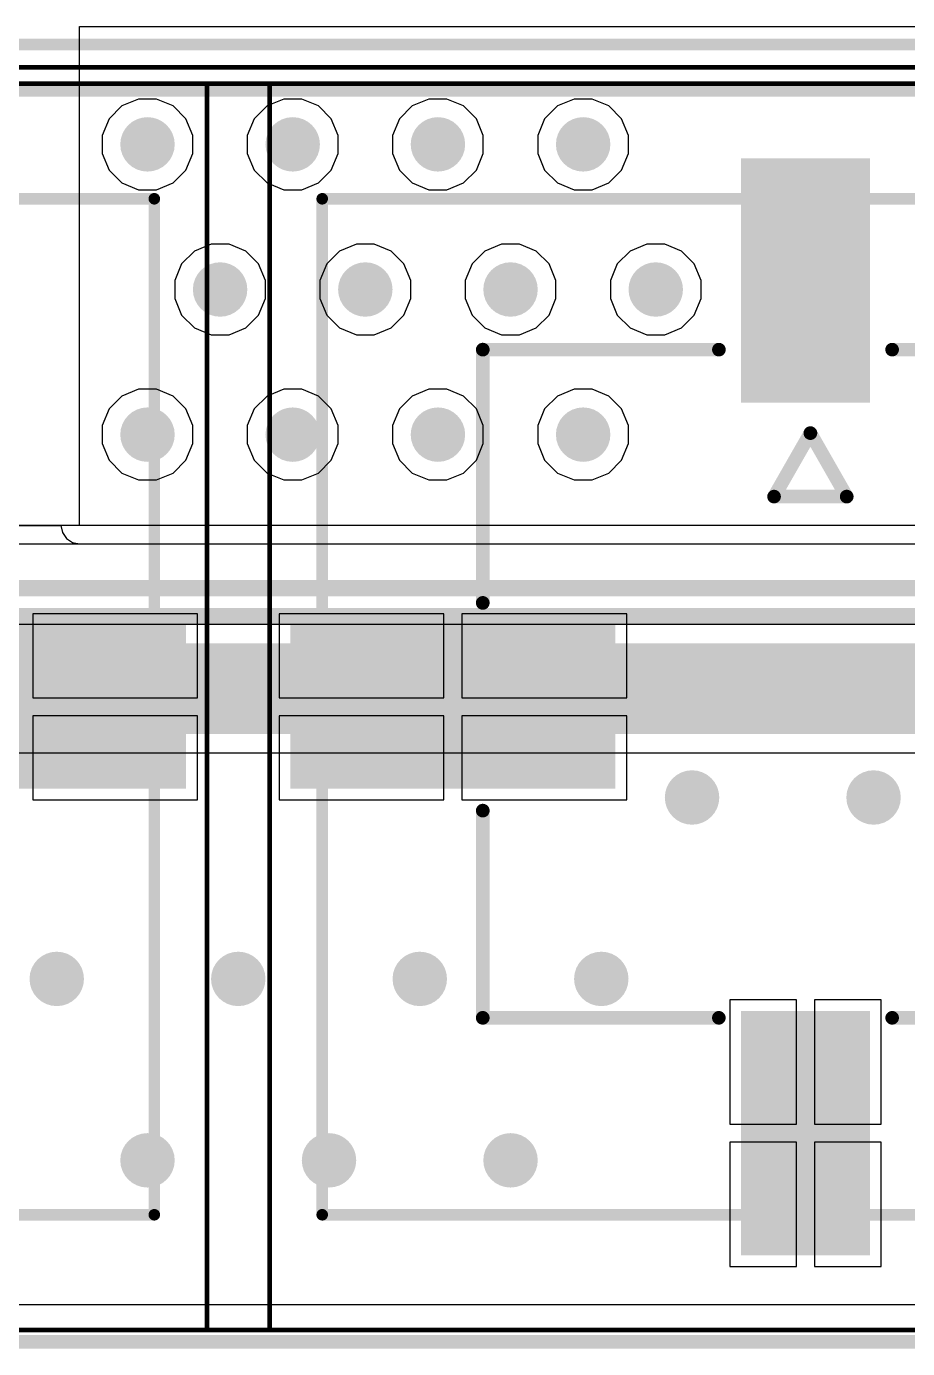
# Model space of a CAD drawing. Header units: inches. Extents: x 0 to 110, y 0 to 95.
# Drawn here: x 39.42 to 49.12, y -0.08 to 14.5 of the extents above; entities that cross this region are included whole.
import ezdxf

# ---------------------------------------------------------------- set-up
doc = ezdxf.new("R2010")
doc.units = ezdxf.units.IN
for name, color, linetype in [('Board Shape', 56, 'Continuous'), ('Bottom Layer', 5, 'Continuous'), ('Int1', 16, 'Continuous'), ('Int2', 76, 'Continuous'), ('Mechanical 13', 56, 'Continuous'), ('Top Courtyard', 56, 'Continuous'), ('Top Layer', 1, 'Continuous'), ('Top Overlay', 2, 'Continuous'), ('Top Paste', 8, 'Continuous'), ('Top Solder', 216, 'Continuous'), ('Via Holes', 16, 'Continuous')]:
    doc.layers.add(name, color=color, linetype=linetype)

# ---------------------------------------------------------------- blocks, each defined once
blk = doc.blocks.new('M_____430450218_715')
at = {"layer": 'Top Layer'}
for points in [[(-0.635, 5.97), (0.635, 5.97), (0.635, 3.43), (-0.635, 3.43)], [(-5.6, 0.825), (-2.17, 0.825), (-2.17, -0.825), (-5.6, -0.825)], [(2.17, 0.825), (5.6, 0.825), (5.6, -0.825), (2.17, -0.825)], [(-0.635, -3.43), (0.635, -3.43), (0.635, -5.97), (-0.635, -5.97)]]:
    blk.add_hatch(color=1, dxfattribs=at).paths.add_polyline_path(points)
at = {"layer": 'Top Paste'}
for points in [[(-0.635, 5.97), (0.635, 5.97), (0.635, 3.43), (-0.635, 3.43)], [(-5.6, 0.825), (-2.17, 0.825), (-2.17, -0.825), (-5.6, -0.825)], [(2.17, 0.825), (5.6, 0.825), (5.6, -0.825), (2.17, -0.825)], [(-0.635, -3.43), (0.635, -3.43), (0.635, -5.97), (-0.635, -5.97)]]:
    blk.add_hatch(color=8, dxfattribs=at).paths.add_polyline_path(points)
at = {"layer": 'Top Solder'}
for points in [[(-0.711, 6.046), (0.711, 6.046), (0.711, 3.354), (-0.711, 3.354)], [(-5.676, 0.901), (-2.094, 0.901), (-2.094, -0.901), (-5.676, -0.901)], [(2.094, 0.901), (5.676, 0.901), (5.676, -0.901), (2.094, -0.901)], [(-0.711, -3.354), (0.711, -3.354), (0.711, -6.046), (-0.711, -6.046)]]:
    blk.add_hatch(color=216, dxfattribs=at).paths.add_polyline_path(points)
at = {"layer": 'Mechanical 13'}
for points in [[(5.325, 5.6, 0.127, 0.127, 0), (-5.325, 5.6, 0.127, 0.127, 0)], [(-5.325, 5.6, 0.127, 0.127, 0), (-5.325, -5.6, 0.127, 0.127, 0)], [(5.325, 5.6, 0.127, 0.127, 0), (5.325, -5.6, 0.127, 0.127, 0)], [(0.346, -2.317, 0.127, 0.127, 0), (-0.454, -2.317, 0.127, 0.127, 0)], [(-0.054, -3.017, 0.127, 0.127, 0), (-0.454, -2.317, 0.127, 0.127, 0)], [(0.346, -2.317, 0.127, 0.127, 0), (-0.054, -3.017, 0.127, 0.127, 0)], [(5.325, -5.6, 0.127, 0.127, 0), (-5.325, -5.6, 0.127, 0.127, 0)]]:
    blk.add_lwpolyline(points, format="xyseb", dxfattribs=at)
for points in [[(-5.357, 5.6, 0.0635, 0.0635, 1), (-5.293, 5.6, 0.0635, 0.0635, 1)], [(-5.357, 5.6, 0.0635, 0.0635, 1), (-5.293, 5.6, 0.0635, 0.0635, 1)], [(5.293, 5.6, 0.0635, 0.0635, 1), (5.357, 5.6, 0.0635, 0.0635, 1)], [(5.293, 5.6, 0.0635, 0.0635, 1), (5.357, 5.6, 0.0635, 0.0635, 1)], [(-0.486, -2.317, 0.0635, 0.0635, 1), (-0.422, -2.317, 0.0635, 0.0635, 1)], [(-0.486, -2.317, 0.0635, 0.0635, 1), (-0.422, -2.317, 0.0635, 0.0635, 1)], [(0.314, -2.317, 0.0635, 0.0635, 1), (0.378, -2.317, 0.0635, 0.0635, 1)], [(0.314, -2.317, 0.0635, 0.0635, 1), (0.378, -2.317, 0.0635, 0.0635, 1)], [(-0.086, -3.017, 0.0635, 0.0635, 1), (-0.022, -3.017, 0.0635, 0.0635, 1)], [(-0.086, -3.017, 0.0635, 0.0635, 1), (-0.022, -3.017, 0.0635, 0.0635, 1)], [(-5.357, -5.6, 0.0635, 0.0635, 1), (-5.293, -5.6, 0.0635, 0.0635, 1)], [(-5.357, -5.6, 0.0635, 0.0635, 1), (-5.293, -5.6, 0.0635, 0.0635, 1)], [(5.293, -5.6, 0.0635, 0.0635, 1), (5.357, -5.6, 0.0635, 0.0635, 1)], [(5.293, -5.6, 0.0635, 0.0635, 1), (5.357, -5.6, 0.0635, 0.0635, 1)]]:
    blk.add_lwpolyline(points, format="xyseb", close=True, dxfattribs=at)
at = {"layer": 'Top Courtyard'}
for points in [[(-6.595, 6.87, 0.05, 0.05, 0), (-6.595, -6.87, 0.05, 0.05, 0)], [(6.595, 6.87, 0.05, 0.05, 0), (-6.595, 6.87, 0.05, 0.05, 0)], [(6.595, 6.87, 0.05, 0.05, 0), (6.595, -6.87, 0.05, 0.05, 0)], [(6.595, -6.87, 0.05, 0.05, 0), (-6.595, -6.87, 0.05, 0.05, 0)]]:
    blk.add_lwpolyline(points, format="xyseb", dxfattribs=at)
for points in [[(-6.608, 6.87, 0.025, 0.025, 1), (-6.583, 6.87, 0.025, 0.025, 1)], [(-6.608, 6.87, 0.025, 0.025, 1), (-6.583, 6.87, 0.025, 0.025, 1)], [(6.583, 6.87, 0.025, 0.025, 1), (6.608, 6.87, 0.025, 0.025, 1)], [(6.583, 6.87, 0.025, 0.025, 1), (6.608, 6.87, 0.025, 0.025, 1)], [(-6.608, -6.87, 0.025, 0.025, 1), (-6.583, -6.87, 0.025, 0.025, 1)], [(-6.608, -6.87, 0.025, 0.025, 1), (-6.583, -6.87, 0.025, 0.025, 1)], [(6.583, -6.87, 0.025, 0.025, 1), (6.608, -6.87, 0.025, 0.025, 1)], [(6.583, -6.87, 0.025, 0.025, 1), (6.608, -6.87, 0.025, 0.025, 1)]]:
    blk.add_lwpolyline(points, format="xyseb", close=True, dxfattribs=at)
at = {"layer": 'Top Overlay'}
for points in [[(-3.556, 3.429, 0.15, 0.15, 0), (-3.556, 1.145, 0.15, 0.15, 0)], [(-0.955, 3.429, 0.15, 0.15, 0), (-3.556, 3.429, 0.15, 0.15, 0)], [(3.556, 3.429, 0.15, 0.15, 0), (0.955, 3.429, 0.15, 0.15, 0)], [(3.556, 3.429, 0.15, 0.15, 0), (3.556, 1.145, 0.15, 0.15, 0)], [(-3.556, -1.145, 0.15, 0.15, 0), (-3.556, -3.937, 0.15, 0.15, 0)], [(3.556, -1.145, 0.15, 0.15, 0), (3.556, -3.937, 0.15, 0.15, 0)], [(-0.054, -3.017, 0.15, 0.15, 0), (-0.454, -2.317, 0.15, 0.15, 0)], [(0.346, -2.317, 0.15, 0.15, 0), (-0.454, -2.317, 0.15, 0.15, 0)], [(0.346, -2.317, 0.15, 0.15, 0), (-0.054, -3.017, 0.15, 0.15, 0)], [(-0.955, -3.937, 0.15, 0.15, 0), (-3.556, -3.937, 0.15, 0.15, 0)], [(3.556, -3.937, 0.15, 0.15, 0), (0.955, -3.937, 0.15, 0.15, 0)]]:
    blk.add_lwpolyline(points, format="xyseb", dxfattribs=at)
for points in [[(-3.594, 3.429, 0.075, 0.075, 1), (-3.518, 3.429, 0.075, 0.075, 1)], [(-3.594, 3.429, 0.075, 0.075, 1), (-3.518, 3.429, 0.075, 0.075, 1)], [(-0.992, 3.429, 0.075, 0.075, 1), (-0.917, 3.429, 0.075, 0.075, 1)], [(0.917, 3.429, 0.075, 0.075, 1), (0.992, 3.429, 0.075, 0.075, 1)], [(3.518, 3.429, 0.075, 0.075, 1), (3.594, 3.429, 0.075, 0.075, 1)], [(3.518, 3.429, 0.075, 0.075, 1), (3.594, 3.429, 0.075, 0.075, 1)], [(-3.594, 1.145, 0.075, 0.075, 1), (-3.518, 1.145, 0.075, 0.075, 1)], [(3.518, 1.145, 0.075, 0.075, 1), (3.594, 1.145, 0.075, 0.075, 1)], [(-3.594, -1.145, 0.075, 0.075, 1), (-3.518, -1.145, 0.075, 0.075, 1)], [(3.518, -1.145, 0.075, 0.075, 1), (3.594, -1.145, 0.075, 0.075, 1)], [(-0.492, -2.317, 0.075, 0.075, 1), (-0.416, -2.317, 0.075, 0.075, 1)], [(-0.492, -2.317, 0.075, 0.075, 1), (-0.416, -2.317, 0.075, 0.075, 1)], [(0.309, -2.317, 0.075, 0.075, 1), (0.384, -2.317, 0.075, 0.075, 1)], [(0.309, -2.317, 0.075, 0.075, 1), (0.384, -2.317, 0.075, 0.075, 1)], [(-0.092, -3.017, 0.075, 0.075, 1), (-0.016, -3.017, 0.075, 0.075, 1)], [(-0.092, -3.017, 0.075, 0.075, 1), (-0.016, -3.017, 0.075, 0.075, 1)], [(-3.594, -3.937, 0.075, 0.075, 1), (-3.518, -3.937, 0.075, 0.075, 1)], [(-3.594, -3.937, 0.075, 0.075, 1), (-3.518, -3.937, 0.075, 0.075, 1)], [(-0.992, -3.937, 0.075, 0.075, 1), (-0.917, -3.937, 0.075, 0.075, 1)], [(0.917, -3.937, 0.075, 0.075, 1), (0.992, -3.937, 0.075, 0.075, 1)], [(3.518, -3.937, 0.075, 0.075, 1), (3.594, -3.937, 0.075, 0.075, 1)], [(3.518, -3.937, 0.075, 0.075, 1), (3.594, -3.937, 0.075, 0.075, 1)]]:
    blk.add_lwpolyline(points, format="xyseb", close=True, dxfattribs=at)
blk = doc.blocks.new('RPI_721')
at = {"layer": 'Mechanical 13'}
blk.add_lwpolyline([(39.5, 28, 0.127, 0.127, 0), (-39.5, 28, 0.127, 0.127, 0)], format="xyseb", dxfattribs=at)
at = {"layer": 'Top Courtyard'}
blk.add_lwpolyline([(45.25, 28.25, 0.05, 0.05, 0), (-42.75, 28.25, 0.05, 0.05, 0)], format="xyseb", dxfattribs=at)
at = {"layer": 'Top Overlay'}
blk.add_lwpolyline([(39.5, 28, 0.127, 0.127, 0), (-39.5, 28, 0.127, 0.127, 0)], format="xyseb", dxfattribs=at)
blk = doc.blocks.new('M_____430450218_812')
at = {"layer": 'Top Layer'}
for points in [[(-0.635, 5.97), (0.635, 5.97), (0.635, 3.43), (-0.635, 3.43)], [(-5.6, 0.825), (-2.17, 0.825), (-2.17, -0.825), (-5.6, -0.825)], [(2.17, 0.825), (5.6, 0.825), (5.6, -0.825), (2.17, -0.825)], [(-0.635, -3.43), (0.635, -3.43), (0.635, -5.97), (-0.635, -5.97)]]:
    blk.add_hatch(color=1, dxfattribs=at).paths.add_polyline_path(points)
at = {"layer": 'Top Paste'}
for points in [[(-0.635, 5.97), (0.635, 5.97), (0.635, 3.43), (-0.635, 3.43)], [(-5.6, 0.825), (-2.17, 0.825), (-2.17, -0.825), (-5.6, -0.825)], [(2.17, 0.825), (5.6, 0.825), (5.6, -0.825), (2.17, -0.825)], [(-0.635, -3.43), (0.635, -3.43), (0.635, -5.97), (-0.635, -5.97)]]:
    blk.add_hatch(color=8, dxfattribs=at).paths.add_polyline_path(points)
at = {"layer": 'Top Solder'}
for points in [[(-0.711, 6.046), (0.711, 6.046), (0.711, 3.354), (-0.711, 3.354)], [(-5.676, 0.901), (-2.094, 0.901), (-2.094, -0.901), (-5.676, -0.901)], [(2.094, 0.901), (5.676, 0.901), (5.676, -0.901), (2.094, -0.901)], [(-0.711, -3.354), (0.711, -3.354), (0.711, -6.046), (-0.711, -6.046)]]:
    blk.add_hatch(color=216, dxfattribs=at).paths.add_polyline_path(points)
at = {"layer": 'Mechanical 13'}
for points in [[(5.325, 5.6, 0.127, 0.127, 0), (-5.325, 5.6, 0.127, 0.127, 0)], [(-5.325, 5.6, 0.127, 0.127, 0), (-5.325, -5.6, 0.127, 0.127, 0)], [(5.325, 5.6, 0.127, 0.127, 0), (5.325, -5.6, 0.127, 0.127, 0)], [(0.346, -2.317, 0.127, 0.127, 0), (-0.454, -2.317, 0.127, 0.127, 0)], [(-0.054, -3.017, 0.127, 0.127, 0), (-0.454, -2.317, 0.127, 0.127, 0)], [(0.346, -2.317, 0.127, 0.127, 0), (-0.054, -3.017, 0.127, 0.127, 0)], [(5.325, -5.6, 0.127, 0.127, 0), (-5.325, -5.6, 0.127, 0.127, 0)]]:
    blk.add_lwpolyline(points, format="xyseb", dxfattribs=at)
for points in [[(-5.357, 5.6, 0.0635, 0.0635, 1), (-5.293, 5.6, 0.0635, 0.0635, 1)], [(-5.357, 5.6, 0.0635, 0.0635, 1), (-5.293, 5.6, 0.0635, 0.0635, 1)], [(5.293, 5.6, 0.0635, 0.0635, 1), (5.357, 5.6, 0.0635, 0.0635, 1)], [(5.293, 5.6, 0.0635, 0.0635, 1), (5.357, 5.6, 0.0635, 0.0635, 1)], [(-0.486, -2.317, 0.0635, 0.0635, 1), (-0.422, -2.317, 0.0635, 0.0635, 1)], [(-0.486, -2.317, 0.0635, 0.0635, 1), (-0.422, -2.317, 0.0635, 0.0635, 1)], [(0.314, -2.317, 0.0635, 0.0635, 1), (0.378, -2.317, 0.0635, 0.0635, 1)], [(0.314, -2.317, 0.0635, 0.0635, 1), (0.378, -2.317, 0.0635, 0.0635, 1)], [(-0.086, -3.017, 0.0635, 0.0635, 1), (-0.022, -3.017, 0.0635, 0.0635, 1)], [(-0.086, -3.017, 0.0635, 0.0635, 1), (-0.022, -3.017, 0.0635, 0.0635, 1)], [(-5.357, -5.6, 0.0635, 0.0635, 1), (-5.293, -5.6, 0.0635, 0.0635, 1)], [(-5.357, -5.6, 0.0635, 0.0635, 1), (-5.293, -5.6, 0.0635, 0.0635, 1)], [(5.293, -5.6, 0.0635, 0.0635, 1), (5.357, -5.6, 0.0635, 0.0635, 1)], [(5.293, -5.6, 0.0635, 0.0635, 1), (5.357, -5.6, 0.0635, 0.0635, 1)]]:
    blk.add_lwpolyline(points, format="xyseb", close=True, dxfattribs=at)
at = {"layer": 'Top Courtyard'}
for points in [[(-6.595, 6.87, 0.05, 0.05, 0), (-6.595, -6.87, 0.05, 0.05, 0)], [(6.595, 6.87, 0.05, 0.05, 0), (-6.595, 6.87, 0.05, 0.05, 0)], [(6.595, 6.87, 0.05, 0.05, 0), (6.595, -6.87, 0.05, 0.05, 0)], [(6.595, -6.87, 0.05, 0.05, 0), (-6.595, -6.87, 0.05, 0.05, 0)]]:
    blk.add_lwpolyline(points, format="xyseb", dxfattribs=at)
for points in [[(-6.608, 6.87, 0.025, 0.025, 1), (-6.583, 6.87, 0.025, 0.025, 1)], [(-6.608, 6.87, 0.025, 0.025, 1), (-6.583, 6.87, 0.025, 0.025, 1)], [(6.583, 6.87, 0.025, 0.025, 1), (6.608, 6.87, 0.025, 0.025, 1)], [(6.583, 6.87, 0.025, 0.025, 1), (6.608, 6.87, 0.025, 0.025, 1)], [(-6.608, -6.87, 0.025, 0.025, 1), (-6.583, -6.87, 0.025, 0.025, 1)], [(-6.608, -6.87, 0.025, 0.025, 1), (-6.583, -6.87, 0.025, 0.025, 1)], [(6.583, -6.87, 0.025, 0.025, 1), (6.608, -6.87, 0.025, 0.025, 1)], [(6.583, -6.87, 0.025, 0.025, 1), (6.608, -6.87, 0.025, 0.025, 1)]]:
    blk.add_lwpolyline(points, format="xyseb", close=True, dxfattribs=at)
at = {"layer": 'Top Overlay'}
for points in [[(-3.556, 3.429, 0.15, 0.15, 0), (-3.556, 1.145, 0.15, 0.15, 0)], [(-0.955, 3.429, 0.15, 0.15, 0), (-3.556, 3.429, 0.15, 0.15, 0)], [(3.556, 3.429, 0.15, 0.15, 0), (0.955, 3.429, 0.15, 0.15, 0)], [(3.556, 3.429, 0.15, 0.15, 0), (3.556, 1.145, 0.15, 0.15, 0)], [(-3.556, -1.145, 0.15, 0.15, 0), (-3.556, -3.937, 0.15, 0.15, 0)], [(3.556, -1.145, 0.15, 0.15, 0), (3.556, -3.937, 0.15, 0.15, 0)], [(-0.054, -3.017, 0.15, 0.15, 0), (-0.454, -2.317, 0.15, 0.15, 0)], [(0.346, -2.317, 0.15, 0.15, 0), (-0.454, -2.317, 0.15, 0.15, 0)], [(0.346, -2.317, 0.15, 0.15, 0), (-0.054, -3.017, 0.15, 0.15, 0)], [(-0.955, -3.937, 0.15, 0.15, 0), (-3.556, -3.937, 0.15, 0.15, 0)], [(3.556, -3.937, 0.15, 0.15, 0), (0.955, -3.937, 0.15, 0.15, 0)]]:
    blk.add_lwpolyline(points, format="xyseb", dxfattribs=at)
for points in [[(-3.594, 3.429, 0.075, 0.075, 1), (-3.518, 3.429, 0.075, 0.075, 1)], [(-3.594, 3.429, 0.075, 0.075, 1), (-3.518, 3.429, 0.075, 0.075, 1)], [(-0.992, 3.429, 0.075, 0.075, 1), (-0.917, 3.429, 0.075, 0.075, 1)], [(0.917, 3.429, 0.075, 0.075, 1), (0.992, 3.429, 0.075, 0.075, 1)], [(3.518, 3.429, 0.075, 0.075, 1), (3.594, 3.429, 0.075, 0.075, 1)], [(3.518, 3.429, 0.075, 0.075, 1), (3.594, 3.429, 0.075, 0.075, 1)], [(-3.594, 1.145, 0.075, 0.075, 1), (-3.518, 1.145, 0.075, 0.075, 1)], [(3.518, 1.145, 0.075, 0.075, 1), (3.594, 1.145, 0.075, 0.075, 1)], [(-3.594, -1.145, 0.075, 0.075, 1), (-3.518, -1.145, 0.075, 0.075, 1)], [(3.518, -1.145, 0.075, 0.075, 1), (3.594, -1.145, 0.075, 0.075, 1)], [(-0.492, -2.317, 0.075, 0.075, 1), (-0.416, -2.317, 0.075, 0.075, 1)], [(-0.492, -2.317, 0.075, 0.075, 1), (-0.416, -2.317, 0.075, 0.075, 1)], [(0.309, -2.317, 0.075, 0.075, 1), (0.384, -2.317, 0.075, 0.075, 1)], [(0.309, -2.317, 0.075, 0.075, 1), (0.384, -2.317, 0.075, 0.075, 1)], [(-0.092, -3.017, 0.075, 0.075, 1), (-0.016, -3.017, 0.075, 0.075, 1)], [(-0.092, -3.017, 0.075, 0.075, 1), (-0.016, -3.017, 0.075, 0.075, 1)], [(-3.594, -3.937, 0.075, 0.075, 1), (-3.518, -3.937, 0.075, 0.075, 1)], [(-3.594, -3.937, 0.075, 0.075, 1), (-3.518, -3.937, 0.075, 0.075, 1)], [(-0.992, -3.937, 0.075, 0.075, 1), (-0.917, -3.937, 0.075, 0.075, 1)], [(0.917, -3.937, 0.075, 0.075, 1), (0.992, -3.937, 0.075, 0.075, 1)], [(3.518, -3.937, 0.075, 0.075, 1), (3.594, -3.937, 0.075, 0.075, 1)], [(3.518, -3.937, 0.075, 0.075, 1), (3.594, -3.937, 0.075, 0.075, 1)]]:
    blk.add_lwpolyline(points, format="xyseb", close=True, dxfattribs=at)

msp = doc.modelspace()

# ---------------------------------------------------------------- hatches: boundary and pattern name
at = {"layer": 'Bottom Layer'}
h = msp.add_hatch(color=5, dxfattribs=at)
edge = h.paths.add_edge_path()
edge.add_arc((40.75, 13.2), 0.3, 0, 360)
h = msp.add_hatch(color=5, dxfattribs=at)
edge = h.paths.add_edge_path()
edge.add_arc((42.35, 13.2), 0.3, 0, 360)
h = msp.add_hatch(color=5, dxfattribs=at)
edge = h.paths.add_edge_path()
edge.add_arc((43.95, 13.2), 0.3, 0, 360)
h = msp.add_hatch(color=5, dxfattribs=at)
edge = h.paths.add_edge_path()
edge.add_arc((45.55, 13.2), 0.3, 0, 360)
h = msp.add_hatch(color=5, dxfattribs=at)
edge = h.paths.add_edge_path()
edge.add_arc((41.55, 11.6), 0.3, 0, 360)
h = msp.add_hatch(color=5, dxfattribs=at)
edge = h.paths.add_edge_path()
edge.add_arc((43.15, 11.6), 0.3, 0, 360)
h = msp.add_hatch(color=5, dxfattribs=at)
edge = h.paths.add_edge_path()
edge.add_arc((44.75, 11.6), 0.3, 0, 360)
h = msp.add_hatch(color=5, dxfattribs=at)
edge = h.paths.add_edge_path()
edge.add_arc((46.35, 11.6), 0.3, 0, 360)
h = msp.add_hatch(color=5, dxfattribs=at)
edge = h.paths.add_edge_path()
edge.add_arc((40.75, 10), 0.3, 0, 360)
h = msp.add_hatch(color=5, dxfattribs=at)
edge = h.paths.add_edge_path()
edge.add_arc((42.35, 10), 0.3, 0, 360)
h = msp.add_hatch(color=5, dxfattribs=at)
edge = h.paths.add_edge_path()
edge.add_arc((43.95, 10), 0.3, 0, 360)
h = msp.add_hatch(color=5, dxfattribs=at)
edge = h.paths.add_edge_path()
edge.add_arc((45.55, 10), 0.3, 0, 360)
h = msp.add_hatch(color=5, dxfattribs=at)
edge = h.paths.add_edge_path()
edge.add_arc((46.75, 6), 0.3, 0, 360)
h = msp.add_hatch(color=5, dxfattribs=at)
edge = h.paths.add_edge_path()
edge.add_arc((48.75, 6), 0.3, 0, 360)
h = msp.add_hatch(color=5, dxfattribs=at)
edge = h.paths.add_edge_path()
edge.add_arc((39.75, 4), 0.3, 0, 360)
h = msp.add_hatch(color=5, dxfattribs=at)
edge = h.paths.add_edge_path()
edge.add_arc((41.75, 4), 0.3, 0, 360)
h = msp.add_hatch(color=5, dxfattribs=at)
edge = h.paths.add_edge_path()
edge.add_arc((43.75, 4), 0.3, 0, 360)
h = msp.add_hatch(color=5, dxfattribs=at)
edge = h.paths.add_edge_path()
edge.add_arc((45.75, 4), 0.3, 0, 360)
h = msp.add_hatch(color=5, dxfattribs=at)
edge = h.paths.add_edge_path()
edge.add_arc((40.75, 2), 0.3, 0, 360)
h = msp.add_hatch(color=5, dxfattribs=at)
edge = h.paths.add_edge_path()
edge.add_arc((42.75, 2), 0.3, 0, 360)
h = msp.add_hatch(color=5, dxfattribs=at)
edge = h.paths.add_edge_path()
edge.add_arc((44.75, 2), 0.3, 0, 360)
at = {"layer": 'Int1'}
h = msp.add_hatch(color=16, dxfattribs=at)
edge = h.paths.add_edge_path()
edge.add_arc((40.75, 13.2), 0.3, 0, 360)
h = msp.add_hatch(color=16, dxfattribs=at)
edge = h.paths.add_edge_path()
edge.add_arc((42.35, 13.2), 0.3, 0, 360)
h = msp.add_hatch(color=16, dxfattribs=at)
edge = h.paths.add_edge_path()
edge.add_arc((43.95, 13.2), 0.3, 0, 360)
h = msp.add_hatch(color=16, dxfattribs=at)
edge = h.paths.add_edge_path()
edge.add_arc((45.55, 13.2), 0.3, 0, 360)
h = msp.add_hatch(color=16, dxfattribs=at)
edge = h.paths.add_edge_path()
edge.add_arc((41.55, 11.6), 0.3, 0, 360)
h = msp.add_hatch(color=16, dxfattribs=at)
edge = h.paths.add_edge_path()
edge.add_arc((43.15, 11.6), 0.3, 0, 360)
h = msp.add_hatch(color=16, dxfattribs=at)
edge = h.paths.add_edge_path()
edge.add_arc((44.75, 11.6), 0.3, 0, 360)
h = msp.add_hatch(color=16, dxfattribs=at)
edge = h.paths.add_edge_path()
edge.add_arc((46.35, 11.6), 0.3, 0, 360)
h = msp.add_hatch(color=16, dxfattribs=at)
edge = h.paths.add_edge_path()
edge.add_arc((40.75, 10), 0.3, 0, 360)
h = msp.add_hatch(color=16, dxfattribs=at)
edge = h.paths.add_edge_path()
edge.add_arc((42.35, 10), 0.3, 0, 360)
h = msp.add_hatch(color=16, dxfattribs=at)
edge = h.paths.add_edge_path()
edge.add_arc((43.95, 10), 0.3, 0, 360)
h = msp.add_hatch(color=16, dxfattribs=at)
edge = h.paths.add_edge_path()
edge.add_arc((45.55, 10), 0.3, 0, 360)
h = msp.add_hatch(color=16, dxfattribs=at)
edge = h.paths.add_edge_path()
edge.add_arc((46.75, 6), 0.3, 0, 360)
h = msp.add_hatch(color=16, dxfattribs=at)
edge = h.paths.add_edge_path()
edge.add_arc((48.75, 6), 0.3, 0, 360)
h = msp.add_hatch(color=16, dxfattribs=at)
edge = h.paths.add_edge_path()
edge.add_arc((39.75, 4), 0.3, 0, 360)
h = msp.add_hatch(color=16, dxfattribs=at)
edge = h.paths.add_edge_path()
edge.add_arc((41.75, 4), 0.3, 0, 360)
h = msp.add_hatch(color=16, dxfattribs=at)
edge = h.paths.add_edge_path()
edge.add_arc((43.75, 4), 0.3, 0, 360)
h = msp.add_hatch(color=16, dxfattribs=at)
edge = h.paths.add_edge_path()
edge.add_arc((45.75, 4), 0.3, 0, 360)
h = msp.add_hatch(color=16, dxfattribs=at)
edge = h.paths.add_edge_path()
edge.add_arc((40.75, 2), 0.3, 0, 360)
h = msp.add_hatch(color=16, dxfattribs=at)
edge = h.paths.add_edge_path()
edge.add_arc((42.75, 2), 0.3, 0, 360)
h = msp.add_hatch(color=16, dxfattribs=at)
edge = h.paths.add_edge_path()
edge.add_arc((44.75, 2), 0.3, 0, 360)
at = {"layer": 'Int2'}
h = msp.add_hatch(color=76, dxfattribs=at)
edge = h.paths.add_edge_path()
edge.add_arc((40.75, 13.2), 0.3, 0, 360)
h = msp.add_hatch(color=76, dxfattribs=at)
edge = h.paths.add_edge_path()
edge.add_arc((42.35, 13.2), 0.3, 0, 360)
h = msp.add_hatch(color=76, dxfattribs=at)
edge = h.paths.add_edge_path()
edge.add_arc((43.95, 13.2), 0.3, 0, 360)
h = msp.add_hatch(color=76, dxfattribs=at)
edge = h.paths.add_edge_path()
edge.add_arc((45.55, 13.2), 0.3, 0, 360)
h = msp.add_hatch(color=76, dxfattribs=at)
edge = h.paths.add_edge_path()
edge.add_arc((41.55, 11.6), 0.3, 0, 360)
h = msp.add_hatch(color=76, dxfattribs=at)
edge = h.paths.add_edge_path()
edge.add_arc((43.15, 11.6), 0.3, 0, 360)
h = msp.add_hatch(color=76, dxfattribs=at)
edge = h.paths.add_edge_path()
edge.add_arc((44.75, 11.6), 0.3, 0, 360)
h = msp.add_hatch(color=76, dxfattribs=at)
edge = h.paths.add_edge_path()
edge.add_arc((46.35, 11.6), 0.3, 0, 360)
h = msp.add_hatch(color=76, dxfattribs=at)
edge = h.paths.add_edge_path()
edge.add_arc((40.75, 10), 0.3, 0, 360)
h = msp.add_hatch(color=76, dxfattribs=at)
edge = h.paths.add_edge_path()
edge.add_arc((42.35, 10), 0.3, 0, 360)
h = msp.add_hatch(color=76, dxfattribs=at)
edge = h.paths.add_edge_path()
edge.add_arc((43.95, 10), 0.3, 0, 360)
h = msp.add_hatch(color=76, dxfattribs=at)
edge = h.paths.add_edge_path()
edge.add_arc((45.55, 10), 0.3, 0, 360)
h = msp.add_hatch(color=76, dxfattribs=at)
edge = h.paths.add_edge_path()
edge.add_arc((46.75, 6), 0.3, 0, 360)
h = msp.add_hatch(color=76, dxfattribs=at)
edge = h.paths.add_edge_path()
edge.add_arc((48.75, 6), 0.3, 0, 360)
h = msp.add_hatch(color=76, dxfattribs=at)
edge = h.paths.add_edge_path()
edge.add_arc((39.75, 4), 0.3, 0, 360)
h = msp.add_hatch(color=76, dxfattribs=at)
edge = h.paths.add_edge_path()
edge.add_arc((41.75, 4), 0.3, 0, 360)
h = msp.add_hatch(color=76, dxfattribs=at)
edge = h.paths.add_edge_path()
edge.add_arc((43.75, 4), 0.3, 0, 360)
h = msp.add_hatch(color=76, dxfattribs=at)
edge = h.paths.add_edge_path()
edge.add_arc((45.75, 4), 0.3, 0, 360)
h = msp.add_hatch(color=76, dxfattribs=at)
edge = h.paths.add_edge_path()
edge.add_arc((40.75, 2), 0.3, 0, 360)
h = msp.add_hatch(color=76, dxfattribs=at)
edge = h.paths.add_edge_path()
edge.add_arc((42.75, 2), 0.3, 0, 360)
h = msp.add_hatch(color=76, dxfattribs=at)
edge = h.paths.add_edge_path()
edge.add_arc((44.75, 2), 0.3, 0, 360)
at = {"layer": 'Top Layer'}
h = msp.add_hatch(color=1, dxfattribs=at)
edge = h.paths.add_edge_path()
edge.add_arc((40.75, 13.2), 0.3, 0, 360)
h = msp.add_hatch(color=1, dxfattribs=at)
edge = h.paths.add_edge_path()
edge.add_arc((42.35, 13.2), 0.3, 0, 360)
h = msp.add_hatch(color=1, dxfattribs=at)
edge = h.paths.add_edge_path()
edge.add_arc((43.95, 13.2), 0.3, 0, 360)
h = msp.add_hatch(color=1, dxfattribs=at)
edge = h.paths.add_edge_path()
edge.add_arc((45.55, 13.2), 0.3, 0, 360)
h = msp.add_hatch(color=1, dxfattribs=at)
edge = h.paths.add_edge_path()
edge.add_arc((41.55, 11.6), 0.3, 0, 360)
h = msp.add_hatch(color=1, dxfattribs=at)
edge = h.paths.add_edge_path()
edge.add_arc((43.15, 11.6), 0.3, 0, 360)
h = msp.add_hatch(color=1, dxfattribs=at)
edge = h.paths.add_edge_path()
edge.add_arc((44.75, 11.6), 0.3, 0, 360)
h = msp.add_hatch(color=1, dxfattribs=at)
edge = h.paths.add_edge_path()
edge.add_arc((46.35, 11.6), 0.3, 0, 360)
h = msp.add_hatch(color=1, dxfattribs=at)
edge = h.paths.add_edge_path()
edge.add_arc((40.75, 10), 0.3, 0, 360)
h = msp.add_hatch(color=1, dxfattribs=at)
edge = h.paths.add_edge_path()
edge.add_arc((42.35, 10), 0.3, 0, 360)
h = msp.add_hatch(color=1, dxfattribs=at)
edge = h.paths.add_edge_path()
edge.add_arc((43.95, 10), 0.3, 0, 360)
h = msp.add_hatch(color=1, dxfattribs=at)
edge = h.paths.add_edge_path()
edge.add_arc((45.55, 10), 0.3, 0, 360)
h = msp.add_hatch(color=1, dxfattribs=at)
edge = h.paths.add_edge_path()
edge.add_arc((46.75, 6), 0.3, 0, 360)
h = msp.add_hatch(color=1, dxfattribs=at)
edge = h.paths.add_edge_path()
edge.add_arc((48.75, 6), 0.3, 0, 360)
h = msp.add_hatch(color=1, dxfattribs=at)
edge = h.paths.add_edge_path()
edge.add_arc((39.75, 4), 0.3, 0, 360)
h = msp.add_hatch(color=1, dxfattribs=at)
edge = h.paths.add_edge_path()
edge.add_arc((41.75, 4), 0.3, 0, 360)
h = msp.add_hatch(color=1, dxfattribs=at)
edge = h.paths.add_edge_path()
edge.add_arc((43.75, 4), 0.3, 0, 360)
h = msp.add_hatch(color=1, dxfattribs=at)
edge = h.paths.add_edge_path()
edge.add_arc((45.75, 4), 0.3, 0, 360)
h = msp.add_hatch(color=1, dxfattribs=at)
edge = h.paths.add_edge_path()
edge.add_arc((40.75, 2), 0.3, 0, 360)
h = msp.add_hatch(color=1, dxfattribs=at)
edge = h.paths.add_edge_path()
edge.add_arc((42.75, 2), 0.3, 0, 360)
h = msp.add_hatch(color=1, dxfattribs=at)
edge = h.paths.add_edge_path()
edge.add_arc((44.75, 2), 0.3, 0, 360)
at = {"layer": 'Via Holes'}
h = msp.add_hatch(color=7, dxfattribs=at)
edge = h.paths.add_edge_path()
edge.add_arc((40.75, 13.2), 0.15, 0, 360)
h = msp.add_hatch(color=7, dxfattribs=at)
edge = h.paths.add_edge_path()
edge.add_arc((42.35, 13.2), 0.15, 0, 360)
h = msp.add_hatch(color=7, dxfattribs=at)
edge = h.paths.add_edge_path()
edge.add_arc((43.95, 13.2), 0.15, 0, 360)
h = msp.add_hatch(color=7, dxfattribs=at)
edge = h.paths.add_edge_path()
edge.add_arc((45.55, 13.2), 0.15, 0, 360)
h = msp.add_hatch(color=7, dxfattribs=at)
edge = h.paths.add_edge_path()
edge.add_arc((41.55, 11.6), 0.15, 0, 360)
h = msp.add_hatch(color=7, dxfattribs=at)
edge = h.paths.add_edge_path()
edge.add_arc((43.15, 11.6), 0.15, 0, 360)
h = msp.add_hatch(color=7, dxfattribs=at)
edge = h.paths.add_edge_path()
edge.add_arc((44.75, 11.6), 0.15, 0, 360)
h = msp.add_hatch(color=7, dxfattribs=at)
edge = h.paths.add_edge_path()
edge.add_arc((46.35, 11.6), 0.15, 0, 360)
h = msp.add_hatch(color=7, dxfattribs=at)
edge = h.paths.add_edge_path()
edge.add_arc((40.75, 10), 0.15, 0, 360)
h = msp.add_hatch(color=7, dxfattribs=at)
edge = h.paths.add_edge_path()
edge.add_arc((42.35, 10), 0.15, 0, 360)
h = msp.add_hatch(color=7, dxfattribs=at)
edge = h.paths.add_edge_path()
edge.add_arc((43.95, 10), 0.15, 0, 360)
h = msp.add_hatch(color=7, dxfattribs=at)
edge = h.paths.add_edge_path()
edge.add_arc((45.55, 10), 0.15, 0, 360)
h = msp.add_hatch(color=7, dxfattribs=at)
edge = h.paths.add_edge_path()
edge.add_arc((46.75, 6), 0.15, 0, 360)
h = msp.add_hatch(color=7, dxfattribs=at)
edge = h.paths.add_edge_path()
edge.add_arc((48.75, 6), 0.15, 0, 360)
h = msp.add_hatch(color=7, dxfattribs=at)
edge = h.paths.add_edge_path()
edge.add_arc((39.75, 4), 0.15, 0, 360)
h = msp.add_hatch(color=7, dxfattribs=at)
edge = h.paths.add_edge_path()
edge.add_arc((41.75, 4), 0.15, 0, 360)
h = msp.add_hatch(color=7, dxfattribs=at)
edge = h.paths.add_edge_path()
edge.add_arc((43.75, 4), 0.15, 0, 360)
h = msp.add_hatch(color=7, dxfattribs=at)
edge = h.paths.add_edge_path()
edge.add_arc((45.75, 4), 0.15, 0, 360)
h = msp.add_hatch(color=7, dxfattribs=at)
edge = h.paths.add_edge_path()
edge.add_arc((40.75, 2), 0.15, 0, 360)
h = msp.add_hatch(color=7, dxfattribs=at)
edge = h.paths.add_edge_path()
edge.add_arc((42.75, 2), 0.15, 0, 360)
h = msp.add_hatch(color=7, dxfattribs=at)
edge = h.paths.add_edge_path()
edge.add_arc((44.75, 2), 0.15, 0, 360)

# ---------------------------------------------------------------- linework, layer by layer
at = {"layer": 'Board Shape'}
msp.add_lwpolyline([(2, 0, 0.15, 0.15, 0), (89.072, 0, 0.15, 0.15, 0)], format="xyseb", dxfattribs=at)
at = {"layer": 'Bottom Layer'}
for points in [[(37.6, 13.8, 0.15, 0.15, 0), (68.6, 13.8, 0.15, 0.15, 0)], [(18.103, 8.307, 0.18, 0.18, 0), (85.977, 8.307, 0.18, 0.18, 0)], [(18.23, 8, 0.18, 0.18, 0), (86.104, 8, 0.18, 0.18, 0)]]:
    msp.add_lwpolyline(points, format="xyseb", dxfattribs=at)
at = {"layer": 'Int1'}
for p, q in [((76.645, 9), (18.598, 9)), ((18.966, 8.796), (76.645, 8.796)), ((80.708, 7.906), (19.692, 7.906)), ((19.4, 6.494), (81, 6.494)), ((89.072, 0.408), (2, 0.408))]:
    msp.add_line(p, q, dxfattribs=at)
msp.add_lwpolyline([(19.4, 7.2, 1, 1, 0), (81, 7.2, 1, 1, 0)], format="xyseb", dxfattribs=at)
at = {"layer": 'Int2'}
for p, q in [((40.467, 13.624), (40.326, 13.483)), ((40.651, 13.7), (40.467, 13.624)), ((40.849, 13.7), (40.651, 13.7)), ((41.033, 13.624), (40.849, 13.7)), ((41.174, 13.483), (41.033, 13.624)), ((42.067, 13.624), (41.926, 13.483)), ((42.251, 13.7), (42.067, 13.624)), ((42.449, 13.7), (42.251, 13.7)), ((42.633, 13.624), (42.449, 13.7)), ((42.774, 13.483), (42.633, 13.624)), ((43.667, 13.624), (43.526, 13.483)), ((43.851, 13.7), (43.667, 13.624)), ((44.049, 13.7), (43.851, 13.7)), ((44.233, 13.624), (44.049, 13.7)), ((44.374, 13.483), (44.233, 13.624)), ((45.267, 13.624), (45.126, 13.483)), ((45.451, 13.7), (45.267, 13.624)), ((45.649, 13.7), (45.451, 13.7)), ((45.833, 13.624), (45.649, 13.7)), ((45.974, 13.483), (45.833, 13.624)), ((40.326, 13.483), (40.25, 13.299)), ((41.25, 13.299), (41.174, 13.483)), ((41.926, 13.483), (41.85, 13.299)), ((42.85, 13.299), (42.774, 13.483)), ((43.526, 13.483), (43.45, 13.299)), ((44.45, 13.299), (44.374, 13.483)), ((45.126, 13.483), (45.05, 13.299)), ((46.05, 13.299), (45.974, 13.483)), ((40.25, 13.299), (40.25, 13.101)), ((41.25, 13.101), (41.25, 13.299)), ((41.85, 13.299), (41.85, 13.101)), ((42.85, 13.101), (42.85, 13.299)), ((43.45, 13.299), (43.45, 13.101)), ((44.45, 13.101), (44.45, 13.299)), ((45.05, 13.299), (45.05, 13.101)), ((46.05, 13.101), (46.05, 13.299)), ((40.25, 13.101), (40.326, 12.917)), ((41.174, 12.917), (41.25, 13.101)), ((41.85, 13.101), (41.926, 12.917)), ((42.774, 12.917), (42.85, 13.101)), ((43.45, 13.101), (43.526, 12.917)), ((44.374, 12.917), (44.45, 13.101)), ((45.05, 13.101), (45.126, 12.917)), ((45.974, 12.917), (46.05, 13.101)), ((40.326, 12.917), (40.467, 12.776)), ((41.033, 12.776), (41.174, 12.917)), ((41.926, 12.917), (42.067, 12.776)), ((42.633, 12.776), (42.774, 12.917)), ((43.526, 12.917), (43.667, 12.776)), ((44.233, 12.776), (44.374, 12.917)), ((45.126, 12.917), (45.267, 12.776)), ((45.833, 12.776), (45.974, 12.917)), ((40.467, 12.776), (40.651, 12.7)), ((40.651, 12.7), (40.849, 12.7)), ((40.849, 12.7), (41.033, 12.776)), ((42.067, 12.776), (42.251, 12.7)), ((42.251, 12.7), (42.449, 12.7)), ((42.449, 12.7), (42.633, 12.776)), ((43.667, 12.776), (43.851, 12.7)), ((43.851, 12.7), (44.049, 12.7)), ((44.049, 12.7), (44.233, 12.776)), ((45.267, 12.776), (45.451, 12.7)), ((45.451, 12.7), (45.649, 12.7)), ((45.649, 12.7), (45.833, 12.776)), ((41.451, 12.1), (41.267, 12.024)), ((41.649, 12.1), (41.451, 12.1)), ((41.833, 12.024), (41.649, 12.1)), ((43.051, 12.1), (42.867, 12.024)), ((43.249, 12.1), (43.051, 12.1)), ((43.433, 12.024), (43.249, 12.1)), ((44.651, 12.1), (44.467, 12.024)), ((44.849, 12.1), (44.651, 12.1)), ((45.033, 12.024), (44.849, 12.1)), ((46.251, 12.1), (46.067, 12.024)), ((46.449, 12.1), (46.251, 12.1)), ((46.633, 12.024), (46.449, 12.1)), ((41.267, 12.024), (41.126, 11.883)), ((41.974, 11.883), (41.833, 12.024)), ((42.867, 12.024), (42.726, 11.883)), ((43.574, 11.883), (43.433, 12.024)), ((44.467, 12.024), (44.326, 11.883)), ((45.174, 11.883), (45.033, 12.024)), ((46.067, 12.024), (45.926, 11.883)), ((46.774, 11.883), (46.633, 12.024)), ((41.126, 11.883), (41.05, 11.699)), ((42.05, 11.699), (41.974, 11.883)), ((42.726, 11.883), (42.65, 11.699)), ((43.65, 11.699), (43.574, 11.883)), ((44.326, 11.883), (44.25, 11.699)), ((45.25, 11.699), (45.174, 11.883)), ((45.926, 11.883), (45.85, 11.699)), ((46.85, 11.699), (46.774, 11.883)), ((41.05, 11.699), (41.05, 11.501)), ((42.05, 11.501), (42.05, 11.699)), ((42.65, 11.699), (42.65, 11.501)), ((43.65, 11.501), (43.65, 11.699)), ((44.25, 11.699), (44.25, 11.501)), ((45.25, 11.501), (45.25, 11.699)), ((45.85, 11.699), (45.85, 11.501)), ((46.85, 11.501), (46.85, 11.699)), ((41.05, 11.501), (41.126, 11.317)), ((41.974, 11.317), (42.05, 11.501)), ((42.65, 11.501), (42.726, 11.317)), ((43.574, 11.317), (43.65, 11.501)), ((44.25, 11.501), (44.326, 11.317)), ((45.174, 11.317), (45.25, 11.501)), ((45.85, 11.501), (45.926, 11.317)), ((46.774, 11.317), (46.85, 11.501)), ((41.126, 11.317), (41.267, 11.176)), ((41.833, 11.176), (41.974, 11.317)), ((42.726, 11.317), (42.867, 11.176)), ((43.433, 11.176), (43.574, 11.317)), ((44.326, 11.317), (44.467, 11.176)), ((45.033, 11.176), (45.174, 11.317)), ((45.926, 11.317), (46.067, 11.176)), ((46.633, 11.176), (46.774, 11.317)), ((41.267, 11.176), (41.451, 11.1)), ((41.451, 11.1), (41.649, 11.1)), ((41.649, 11.1), (41.833, 11.176)), ((42.867, 11.176), (43.051, 11.1)), ((43.051, 11.1), (43.249, 11.1)), ((43.249, 11.1), (43.433, 11.176)), ((44.467, 11.176), (44.651, 11.1)), ((44.651, 11.1), (44.849, 11.1)), ((44.849, 11.1), (45.033, 11.176)), ((46.067, 11.176), (46.251, 11.1)), ((46.251, 11.1), (46.449, 11.1)), ((46.449, 11.1), (46.633, 11.176)), ((40.651, 10.5), (40.467, 10.424)), ((40.849, 10.5), (40.651, 10.5)), ((41.033, 10.424), (40.849, 10.5)), ((42.251, 10.5), (42.067, 10.424)), ((42.449, 10.5), (42.251, 10.5)), ((42.633, 10.424), (42.449, 10.5)), ((43.851, 10.5), (43.667, 10.424)), ((44.049, 10.5), (43.851, 10.5)), ((44.233, 10.424), (44.049, 10.5)), ((45.451, 10.5), (45.267, 10.424)), ((45.649, 10.5), (45.451, 10.5)), ((45.833, 10.424), (45.649, 10.5)), ((40.467, 10.424), (40.326, 10.283)), ((41.174, 10.283), (41.033, 10.424)), ((42.067, 10.424), (41.926, 10.283)), ((42.774, 10.283), (42.633, 10.424)), ((43.667, 10.424), (43.526, 10.283)), ((44.374, 10.283), (44.233, 10.424)), ((45.267, 10.424), (45.126, 10.283)), ((45.974, 10.283), (45.833, 10.424)), ((40.326, 10.283), (40.25, 10.099)), ((41.25, 10.099), (41.174, 10.283)), ((41.926, 10.283), (41.85, 10.099)), ((42.85, 10.099), (42.774, 10.283)), ((43.526, 10.283), (43.45, 10.099)), ((44.45, 10.099), (44.374, 10.283)), ((45.126, 10.283), (45.05, 10.099)), ((46.05, 10.099), (45.974, 10.283)), ((40.25, 10.099), (40.25, 9.901)), ((41.25, 9.901), (41.25, 10.099)), ((41.85, 10.099), (41.85, 9.901)), ((42.85, 9.901), (42.85, 10.099)), ((43.45, 10.099), (43.45, 9.901)), ((44.45, 9.901), (44.45, 10.099)), ((45.05, 10.099), (45.05, 9.901)), ((46.05, 9.901), (46.05, 10.099)), ((40.25, 9.901), (40.326, 9.717)), ((41.174, 9.717), (41.25, 9.901)), ((41.85, 9.901), (41.926, 9.717)), ((42.774, 9.717), (42.85, 9.901)), ((43.45, 9.901), (43.526, 9.717)), ((44.374, 9.717), (44.45, 9.901)), ((45.05, 9.901), (45.126, 9.717)), ((45.974, 9.717), (46.05, 9.901)), ((40.326, 9.717), (40.467, 9.576)), ((41.033, 9.576), (41.174, 9.717)), ((41.926, 9.717), (42.067, 9.576)), ((42.633, 9.576), (42.774, 9.717)), ((43.526, 9.717), (43.667, 9.576)), ((44.233, 9.576), (44.374, 9.717)), ((45.126, 9.717), (45.267, 9.576)), ((45.833, 9.576), (45.974, 9.717)), ((40.467, 9.576), (40.651, 9.5)), ((40.651, 9.5), (40.849, 9.5)), ((40.849, 9.5), (41.033, 9.576)), ((42.067, 9.576), (42.251, 9.5)), ((42.251, 9.5), (42.449, 9.5)), ((42.449, 9.5), (42.633, 9.576)), ((43.667, 9.576), (43.851, 9.5)), ((43.851, 9.5), (44.049, 9.5)), ((44.049, 9.5), (44.233, 9.576)), ((45.267, 9.576), (45.451, 9.5)), ((45.451, 9.5), (45.649, 9.5)), ((45.649, 9.5), (45.833, 9.576)), ((89.072, 0.408), (2, 0.408))]:
    msp.add_line(p, q, dxfattribs=at)
at = {"layer": 'Top Layer'}
for p, q in [((40, 9), (40, 14.5)), ((40, 14.5), (56.5, 14.5)), ((37.204, 9), (39.796, 9)), ((39.796, 9), (39.812, 8.922)), ((39.812, 8.922), (39.856, 8.856)), ((56.5, 9), (40, 9)), ((39.856, 8.856), (39.922, 8.812)), ((39.922, 8.812), (40, 8.796)), ((40, 8.796), (56.5, 8.796)), ((41.3, 8.025), (39.485, 8.025)), ((39.485, 8.025), (39.485, 7.1)), ((41.3, 7.1), (41.3, 8.025)), ((44.015, 8.025), (42.2, 8.025)), ((42.2, 8.025), (42.2, 7.1)), ((44.015, 7.1), (44.015, 8.025)), ((46.03, 8.025), (44.215, 8.025)), ((44.215, 8.025), (44.215, 7.1)), ((46.03, 7.1), (46.03, 8.025)), ((39.485, 7.1), (41.3, 7.1)), ((42.2, 7.1), (44.015, 7.1)), ((44.215, 7.1), (46.03, 7.1)), ((41.3, 6.9), (39.485, 6.9)), ((39.485, 6.9), (39.485, 5.975)), ((41.3, 5.975), (41.3, 6.9)), ((44.015, 6.9), (42.2, 6.9)), ((42.2, 6.9), (42.2, 5.975)), ((44.015, 5.975), (44.015, 6.9)), ((46.03, 6.9), (44.215, 6.9)), ((44.215, 6.9), (44.215, 5.975)), ((46.03, 5.975), (46.03, 6.9)), ((39.485, 5.975), (41.3, 5.975)), ((42.2, 5.975), (44.015, 5.975)), ((44.215, 5.975), (46.03, 5.975)), ((47.9, 3.77), (47.165, 3.77)), ((47.165, 3.77), (47.165, 2.4)), ((47.9, 2.4), (47.9, 3.77)), ((48.835, 3.77), (48.1, 3.77)), ((48.1, 3.77), (48.1, 2.4)), ((48.835, 2.4), (48.835, 3.77)), ((47.165, 2.4), (47.9, 2.4)), ((48.1, 2.4), (48.835, 2.4)), ((47.9, 2.2), (47.165, 2.2)), ((47.165, 2.2), (47.165, 0.83)), ((47.9, 0.83), (47.9, 2.2)), ((48.835, 2.2), (48.1, 2.2)), ((48.1, 2.2), (48.1, 0.83)), ((48.835, 0.83), (48.835, 2.2)), ((47.165, 0.83), (47.9, 0.83)), ((48.1, 0.83), (48.835, 0.83)), ((67.2, 0.408), (28.1, 0.408))]:
    msp.add_line(p, q, dxfattribs=at)

# ---------------------------------------------------------------- block references
at = {"rotation": 180}
for name, p in [('RPI_721', (44.9, 42.3)), ('M_____430450218_715', (35.5, 7)), ('M_____430450218_812', (48, 7))]:
    msp.add_blockref(name, p, dxfattribs=at)

doc.saveas('drawing.dxf')
